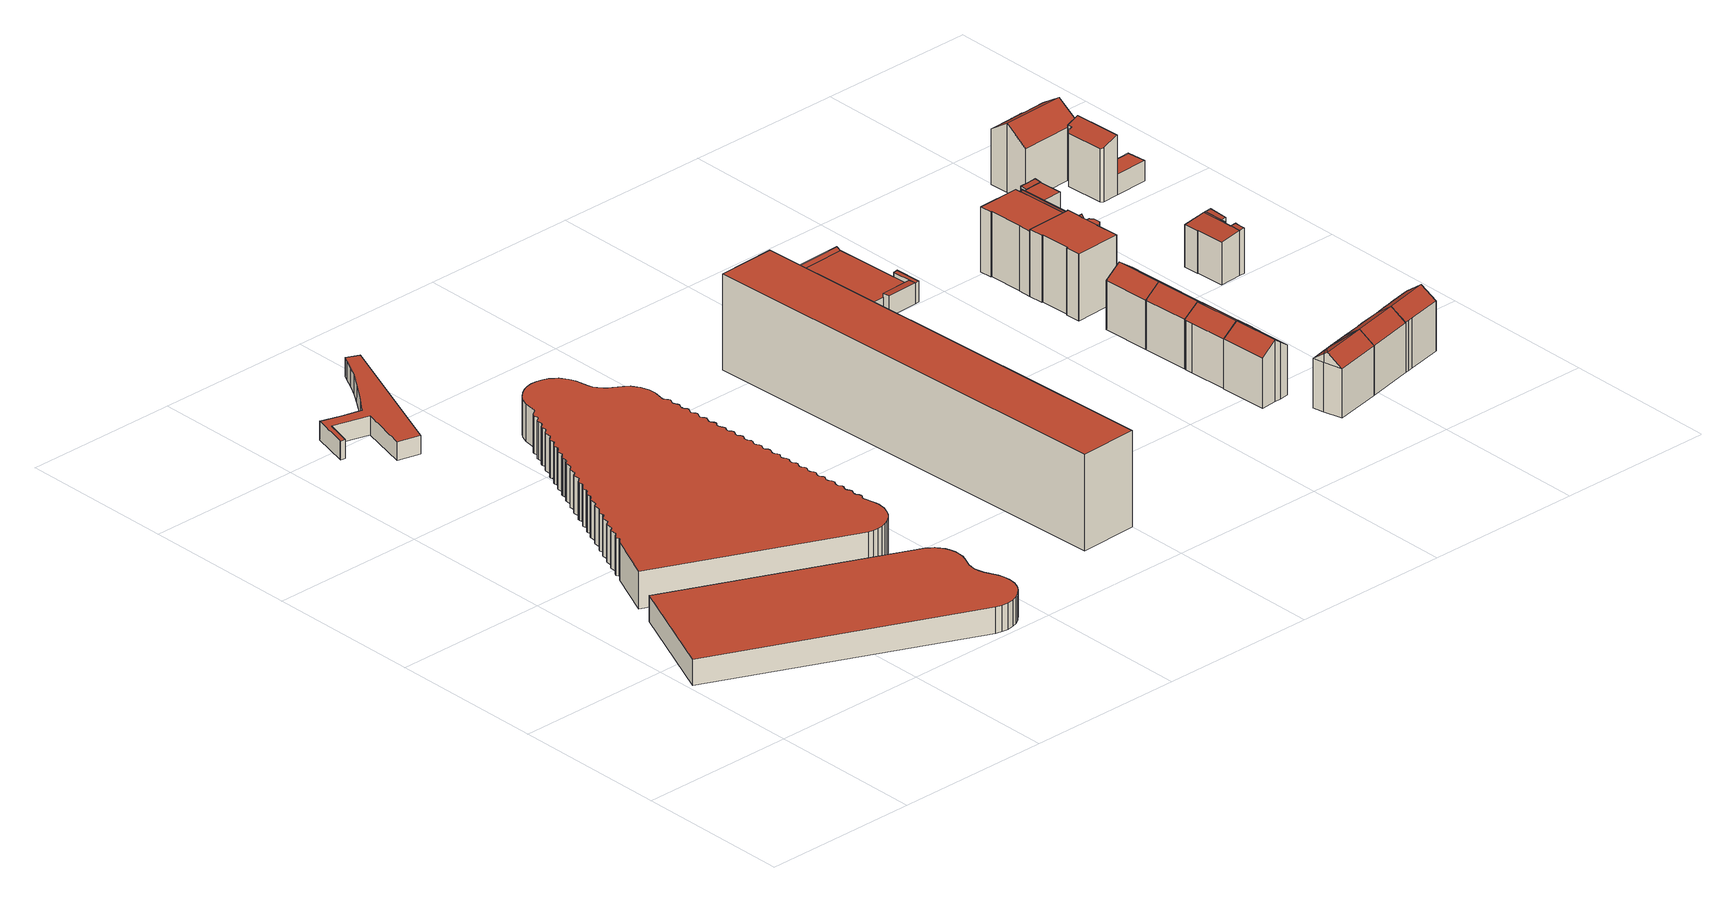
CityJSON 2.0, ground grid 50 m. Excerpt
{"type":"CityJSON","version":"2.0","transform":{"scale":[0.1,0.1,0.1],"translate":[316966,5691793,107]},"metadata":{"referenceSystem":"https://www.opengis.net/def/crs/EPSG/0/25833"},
"CityObjects":{
"building1":{"type":"Building","attributes":{"name":"Parkhaus am Zoo","Dachtyp_tdc":"tdcPolyFlatRoof","Gemeindeschluessel":14713000,"Dachneigung":0,"QualitaetDacherkennung":53,"Geometrietyp2DReferenz":"3000","function":"31001_2461","roofType":"1000","measuredHeight":8.36},"geometry":[{"type":"MultiSurface","lod":"2","boundaries":[[[0,1,2,3]],[[1,4,5,2]],[[4,6,7,5]],[[6,8,9,7]],[[8,10,11,9]],[[10,12,13,11]],[[12,14,15,13]],[[14,16,17,15]],[[16,18,19,17]],[[18,20,21,19]],[[20,22,23,21]],[[22,24,25,23]],[[24,26,27,25]],[[26,28,29,27]],[[28,30,31,29]],[[30,32,33,31]],[[32,34,35,33]],[[34,36,37,35]],[[36,38,39,37]],[[38,40,41,39]],[[40,42,43,41]],[[42,44,45,43]],[[44,46,47,45]],[[46,48,49,47]],[[46,44,42,40,38,36,34,32,30,28,26,24,22,20,18,16,14,12,10,8,6,4,1,0,50,51,52,48]],[[49,53,54,55,3,2,5,7,9,11,13,15,17,19,21,23,25,27,29,31,33,35,37,39,41,43,45,47]],[[48,52,53,49]],[[52,51,54,53]],[[51,50,55,54]],[[50,0,3,55]]],"semantics":{"surfaces":[{"type":"WallSurface"},{"type":"RoofSurface"},{"type":"GroundSurface"}],"values":[0,0,0,0,0,0,0,0,0,0,0,0,0,0,0,0,0,0,0,0,0,0,0,0,1,2,0,0,0,0]}}]},
"building2":{"type":"Building","attributes":{"name":"Parkhaus am Zoo","Dachtyp_tdc":"tdcPolyFlatRoof","Gemeindeschluessel":14713000,"Dachneigung":0,"QualitaetDacherkennung":92,"Geometrietyp2DReferenz":"3000","function":"31001_2461","roofType":"1000","measuredHeight":12},"geometry":[{"type":"MultiSurface","lod":"2","boundaries":[[[56,57,58,59]],[[57,60,61,58]],[[60,62,63,61]],[[62,64,65,63]],[[64,66,67,65]],[[66,68,69,67]],[[68,70,71,69]],[[70,72,73,71]],[[72,74,75,73]],[[74,76,77,75]],[[76,78,79,77]],[[78,80,81,79]],[[80,82,83,81]],[[82,84,85,83]],[[84,86,87,85]],[[86,88,89,87]],[[88,90,91,89]],[[90,92,93,91]],[[92,94,95,93]],[[94,96,97,95]],[[96,98,99,97]],[[98,100,101,99]],[[100,102,103,101]],[[102,104,105,103]],[[104,106,107,105]],[[106,108,109,107]],[[110,111,112,113]],[[111,114,115,112]],[[114,116,117,115]],[[118,119,120,121]],[[119,122,123,120]],[[122,124,125,123]],[[108,126,127,109]],[[126,128,129,127]],[[128,130,131,129]],[[130,132,133,131]],[[132,134,135,133]],[[134,136,137,135]],[[136,138,139,137]],[[138,140,141,139]],[[140,142,143,141]],[[142,144,145,143]],[[144,146,147,145]],[[146,148,149,147]],[[148,150,151,149]],[[150,152,153,151]],[[152,154,155,153]],[[154,156,157,155]],[[156,158,159,157]],[[158,160,161,159]],[[160,162,163,161]],[[162,164,165,163]],[[164,166,167,165]],[[166,168,169,167]],[[168,170,171,169]],[[170,172,173,171]],[[172,174,175,173]],[[174,176,177,175]],[[176,178,179,177]],[[124,180,181,125]],[[180,182,183,181]],[[182,184,185,183]],[[184,186,187,185]],[[186,188,189,187]],[[188,190,191,189]],[[190,192,193,191]],[[190,188,186,184,182,180,124,122,119,118,194,195,196,197,198,199,200,201,202,203,204,205,206,207,116,114,111,110,208,209,210,211,212,213,214,215,216,217,218,219,220,221,222,223,224,225,226,227,228,229,230,231,232,233,234,235,236,237,238,239,240,241,242,243,244,245,246,247,248,249,250,251,252,253,254,255,256,257,258,259,260,261,262,263,264,265,266,267,268,269,270,271,272,273,274,275,276,277,278,279,280,281,282,283,284,285,286,287,288,289,290,291,292,293,294,295,296,297,298,299,300,301,302,178,176,174,172,170,168,166,164,162,160,158,156,154,152,150,148,146,144,142,140,138,136,134,132,130,128,126,108,106,104,102,100,98,96,94,92,90,88,86,84,82,80,78,76,74,72,70,68,66,64,62,60,57,56,303,304,305,306,307,308,309,310,311,312,313,314,315,316,317,318,319,320,321,322,323,324,325,326,327,328,329,330,331,332,333,334,335,336,337,338,339,340,341,342,343,344,345,346,347,348,349,350,351,352,353,354,355,356,357,358,359,360,361,362,363,364,365,366,367,368,369,370,371,372,373,374,375,192]],[[193,376,377,378,379,380,381,382,383,384,385,386,387,388,389,390,391,392,393,394,395,396,397,398,399,400,401,402,403,404,405,406,407,408,409,410,411,412,413,414,415,416,417,418,419,420,421,422,423,424,425,426,427,428,429,430,431,432,433,434,435,436,437,438,439,440,441,442,443,444,445,446,447,448,59,58,61,63,65,67,69,71,73,75,77,79,81,83,85,87,89,91,93,95,97,99,101,103,105,107,109,127,129,131,133,135,137,139,141,143,145,147,149,151,153,155,157,159,161,163,165,167,169,171,173,175,177,179,449,450,451,452,453,454,455,456,457,458,459,460,461,462,463,464,465,466,467,468,469,470,471,472,473,474,475,476,477,478,479,480,481,482,483,484,485,486,487,488,489,490,491,492,493,494,495,496,497,498,499,500,501,502,503,504,505,506,507,508,509,510,511,512,513,514,515,516,517,518,519,520,521,522,523,524,525,526,527,528,529,530,531,532,533,534,535,536,537,538,539,540,541,542,543,113,112,115,117,544,545,546,547,548,549,550,551,552,553,554,555,556,557,121,120,123,125,181,183,185,187,189,191]],[[192,375,376,193]],[[375,374,377,376]],[[374,373,378,377]],[[373,372,379,378]],[[372,371,380,379]],[[371,370,381,380]],[[370,369,382,381]],[[369,368,383,382]],[[368,367,384,383]],[[367,366,385,384]],[[366,365,386,385]],[[365,364,387,386]],[[364,363,388,387]],[[363,362,389,388]],[[362,361,390,389]],[[361,360,391,390]],[[360,359,392,391]],[[359,358,393,392]],[[358,357,394,393]],[[357,356,395,394]],[[356,355,396,395]],[[355,354,397,396]],[[354,353,398,397]],[[353,352,399,398]],[[352,351,400,399]],[[351,350,401,400]],[[350,349,402,401]],[[349,348,403,402]],[[348,347,404,403]],[[347,346,405,404]],[[346,345,406,405]],[[345,344,407,406]],[[344,343,408,407]],[[343,342,409,408]],[[116,207,544,117]],[[207,206,545,544]],[[206,205,546,545]],[[205,204,547,546]],[[204,203,548,547]],[[203,202,549,548]],[[202,201,550,549]],[[201,200,551,550]],[[200,199,552,551]],[[199,198,553,552]],[[198,197,554,553]],[[197,196,555,554]],[[196,195,556,555]],[[195,194,557,556]],[[194,118,121,557]],[[342,341,410,409]],[[341,340,411,410]],[[340,339,412,411]],[[339,338,413,412]],[[338,337,414,413]],[[337,336,415,414]],[[336,335,416,415]],[[335,334,417,416]],[[334,333,418,417]],[[333,332,419,418]],[[332,331,420,419]],[[331,330,421,420]],[[330,329,422,421]],[[329,328,423,422]],[[178,302,449,179]],[[302,301,450,449]],[[301,300,451,450]],[[300,299,452,451]],[[299,298,453,452]],[[298,297,454,453]],[[297,296,455,454]],[[296,295,456,455]],[[295,294,457,456]],[[294,293,458,457]],[[293,292,459,458]],[[292,291,460,459]],[[291,290,461,460]],[[290,289,462,461]],[[289,288,463,462]],[[288,287,464,463]],[[287,286,465,464]],[[286,285,466,465]],[[285,284,467,466]],[[284,283,468,467]],[[283,282,469,468]],[[282,281,470,469]],[[281,280,471,470]],[[280,279,472,471]],[[279,278,473,472]],[[278,277,474,473]],[[277,276,475,474]],[[276,275,476,475]],[[275,274,477,476]],[[274,273,478,477]],[[273,272,479,478]],[[272,271,480,479]],[[271,270,481,480]],[[270,269,482,481]],[[269,268,483,482]],[[268,267,484,483]],[[267,266,485,484]],[[266,265,486,485]],[[265,264,487,486]],[[264,263,488,487]],[[263,262,489,488]],[[262,261,490,489]],[[261,260,491,490]],[[260,259,492,491]],[[259,258,493,492]],[[258,257,494,493]],[[257,256,495,494]],[[256,255,496,495]],[[255,254,497,496]],[[254,253,498,497]],[[253,252,499,498]],[[252,251,500,499]],[[251,250,501,500]],[[250,249,502,501]],[[249,248,503,502]],[[248,247,504,503]],[[247,246,505,504]],[[246,245,506,505]],[[245,244,507,506]],[[244,243,508,507]],[[243,242,509,508]],[[242,241,510,509]],[[241,240,511,510]],[[240,239,512,511]],[[239,238,513,512]],[[238,237,514,513]],[[237,236,515,514]],[[236,235,516,515]],[[235,234,517,516]],[[234,233,518,517]],[[233,232,519,518]],[[232,231,520,519]],[[328,327,424,423]],[[231,230,521,520]],[[230,229,522,521]],[[229,228,523,522]],[[228,227,524,523]],[[227,226,525,524]],[[226,225,526,525]],[[225,224,527,526]],[[327,326,425,424]],[[326,325,426,425]],[[325,324,427,426]],[[324,323,428,427]],[[323,322,429,428]],[[322,321,430,429]],[[321,320,431,430]],[[320,319,432,431]],[[319,318,433,432]],[[318,317,434,433]],[[317,316,435,434]],[[316,315,436,435]],[[315,314,437,436]],[[314,313,438,437]],[[313,312,439,438]],[[312,311,440,439]],[[311,310,441,440]],[[224,223,528,527]],[[223,222,529,528]],[[222,221,530,529]],[[221,220,531,530]],[[220,219,532,531]],[[219,218,533,532]],[[218,217,534,533]],[[217,216,535,534]],[[216,215,536,535]],[[215,214,537,536]],[[214,213,538,537]],[[213,212,539,538]],[[212,211,540,539]],[[211,210,541,540]],[[210,209,542,541]],[[209,208,543,542]],[[208,110,113,543]],[[310,309,442,441]],[[309,308,443,442]],[[308,307,444,443]],[[307,306,445,444]],[[306,305,446,445]],[[305,304,447,446]],[[304,303,448,447]],[[303,56,59,448]]],"semantics":{"surfaces":[{"type":"WallSurface"},{"type":"RoofSurface"},{"type":"GroundSurface"}],"values":[0,0,0,0,0,0,0,0,0,0,0,0,0,0,0,0,0,0,0,0,0,0,0,0,0,0,0,0,0,0,0,0,0,0,0,0,0,0,0,0,0,0,0,0,0,0,0,0,0,0,0,0,0,0,0,0,0,0,0,0,0,0,0,0,0,0,1,2,0,0,0,0,0,0,0,0,0,0,0,0,0,0,0,0,0,0,0,0,0,0,0,0,0,0,0,0,0,0,0,0,0,0,0,0,0,0,0,0,0,0,0,0,0,0,0,0,0,0,0,0,0,0,0,0,0,0,0,0,0,0,0,0,0,0,0,0,0,0,0,0,0,0,0,0,0,0,0,0,0,0,0,0,0,0,0,0,0,0,0,0,0,0,0,0,0,0,0,0,0,0,0,0,0,0,0,0,0,0,0,0,0,0,0,0,0,0,0,0,0,0,0,0,0,0,0,0,0,0,0,0,0,0,0,0,0,0,0,0,0,0,0,0,0,0,0,0,0,0,0,0,0,0,0,0,0,0,0,0,0,0,0,0,0,0,0,0,0,0,0,0,0,0,0,0,0,0,0,0,0,0,0,0,0]}}]},
"building3":{"type":"Building","attributes":{"name":"Zoo Leipzig","Dachtyp_tdc":"tdcPolyFlatRoof","Gemeindeschluessel":14713000,"Dachneigung":0,"QualitaetDacherkennung":69,"Geometrietyp2DReferenz":"3000","function":"31001_9998","roofType":"1000","measuredHeight":6.07},"geometry":[{"type":"MultiSurface","lod":"2","boundaries":[[[558,559,560,561]],[[559,562,563,560]],[[562,564,565,563]],[[564,566,567,565]],[[566,568,569,567]],[[568,570,571,569]],[[570,572,573,571]],[[572,574,575,573]],[[574,576,577,575]],[[576,578,579,577]],[[578,580,581,579]],[[580,582,583,581]],[[582,584,585,583]],[[584,586,587,585]],[[586,588,589,587]],[[588,590,591,589]],[[590,592,593,591]],[[592,558,561,593]],[[592,590,588,586,584,582,580,578,576,574,572,570,568,566,564,562,559,558]],[[561,560,563,565,567,569,571,573,575,577,579,581,583,585,587,589,591,593]]],"semantics":{"surfaces":[{"type":"WallSurface"},{"type":"RoofSurface"},{"type":"GroundSurface"}],"values":[0,0,0,0,0,0,0,0,0,0,0,0,0,0,0,0,0,0,1,2]}}]},
"building4":{"type":"Building","attributes":{"Dachtyp_tdc":"tdcPolyFlatRoof","Gemeindeschluessel":14713000,"Dachneigung":0,"QualitaetDacherkennung":50,"Geometrietyp2DReferenz":"3000","function":"31001_9998","roofType":"1000","measuredHeight":30.74},"geometry":[{"type":"MultiSurface","lod":"2","boundaries":[[[594,595,596,597]],[[595,598,599,596]],[[598,600,601,599]],[[600,602,603,601]],[[602,594,597,603]],[[602,600,598,595,594]],[[597,596,599,601,603]]],"semantics":{"surfaces":[{"type":"WallSurface"},{"type":"RoofSurface"},{"type":"GroundSurface"}],"values":[0,0,0,0,0,1,2]}}]},
"building5":{"type":"Building","attributes":{"Gemeindeschluessel":14713000,"Geometrietyp2DReferenz":"3000","function":"31001_2000","roofType":"9999"},"children":["building5-1","building5-2","building5-3","building5-4","building5-5"]},
"building5-1":{"type":"BuildingPart","attributes":{"Dachtyp_tdc":"tdcPolyFlatRoof","Dachneigung":0,"QualitaetDacherkennung":74,"Geometrietyp2DReferenz":"3000","roofType":"1000","measuredHeight":5.19},"parents":["building5"],"geometry":[{"type":"MultiSurface","lod":"2","boundaries":[[[604,605,606,607]],[[608,609,610,611,612]],[[613,614,615,616,617]],[[618,604,607,619]],[[618,620,614,613,609,608,605,604]],[[607,606,612,611,616,615,621,619]],[[612,606,605,608]],[[617,610,609,613]],[[617,616,611,610]],[[621,615,614,620]],[[619,621,620,618]]],"semantics":{"surfaces":[{"type":"WallSurface"},{"type":"RoofSurface"},{"type":"GroundSurface"},{"type":"ClosureSurface"}],"values":[0,0,0,0,1,2,3,0,3,3,3]}}]},
"building5-2":{"type":"BuildingPart","attributes":{"Dachtyp_tdc":"tdcPolyFlatRoof","Dachneigung":2.87,"QualitaetDacherkennung":81,"Geometrietyp2DReferenz":"3000","roofType":"2100","measuredHeight":6.62},"parents":["building5"],"geometry":[{"type":"MultiSurface","lod":"2","boundaries":[[[622,623,618,619,624]],[[625,622,624,626,627]],[[625,628,629,623,622]],[[624,619,621,626]],[[629,620,618,623]],[[620,621,619,618]],[[627,628,625]],[[626,621,620,629,628,627]]],"semantics":{"surfaces":[{"type":"WallSurface"},{"type":"RoofSurface"},{"type":"GroundSurface"},{"type":"ClosureSurface"}],"values":[0,0,1,2,0,3,0,3]}}]},
"building5-3":{"type":"BuildingPart","attributes":{"Dachtyp_tdc":"tdcPolyFlatRoof","Dachneigung":0,"QualitaetDacherkennung":60,"Geometrietyp2DReferenz":"3000","roofType":"1000","measuredHeight":5.84},"parents":["building5"],"geometry":[{"type":"MultiSurface","lod":"2","boundaries":[[[630,631,632,606,605]],[[631,633,634,632]],[[633,635,608,612,634]],[[635,633,631,630]],[[606,632,634,612]],[[605,608,635,630]],[[605,606,612,608]]],"semantics":{"surfaces":[{"type":"WallSurface"},{"type":"RoofSurface"},{"type":"GroundSurface"},{"type":"ClosureSurface"}],"values":[0,0,0,1,2,0,3]}}]},
"building5-4":{"type":"BuildingPart","attributes":{"Dachtyp_tdc":"tdcPolyFlatRoof","Dachneigung":2.84,"QualitaetDacherkennung":91,"Geometrietyp2DReferenz":"3000","roofType":"2100","measuredHeight":6.61},"parents":["building5"],"geometry":[{"type":"MultiSurface","lod":"2","boundaries":[[[636,627,626,637]],[[638,639,640,615,614]],[[639,636,637,640]],[[639,638,628,627,636]],[[637,626,621,615,640]],[[638,614,620,629,628]],[[614,615,621,620]],[[629,620,621,626,627,628]]],"semantics":{"surfaces":[{"type":"WallSurface"},{"type":"RoofSurface"},{"type":"GroundSurface"},{"type":"ClosureSurface"}],"values":[0,0,0,1,2,0,3,3]}}]},
"building5-5":{"type":"BuildingPart","attributes":{"Dachtyp_tdc":"tdcPolyFlatRoof","Dachneigung":26.01,"QualitaetDacherkennung":45,"Geometrietyp2DReferenz":"3000","roofType":"2100","measuredHeight":5.81},"parents":["building5"],"geometry":[{"type":"MultiSurface","lod":"2","boundaries":[[[610,641,642,611]],[[641,643,644,642]],[[643,617,616,644]],[[617,643,641,610]],[[611,642,644,616]],[[611,616,617,610]]],"semantics":{"surfaces":[{"type":"WallSurface"},{"type":"RoofSurface"},{"type":"GroundSurface"},{"type":"ClosureSurface"}],"values":[0,0,0,1,2,3]}}]},
"building6":{"type":"Building","attributes":{"Dachtyp_tdc":"tdcGableRoof","Gemeindeschluessel":14713000,"Dachneigung":36.25,"QualitaetDacherkennung":90,"Geometrietyp2DReferenz":"3000","function":"31001_9998","roofType":"3100","measuredHeight":19.6},"geometry":[{"type":"MultiSurface","lod":"2","boundaries":[[[645,646,647,648]],[[646,649,650,647]],[[649,651,652,650]],[[651,653,654,652]],[[653,655,656,654]],[[655,657,658,656]],[[657,659,660,658]],[[659,661,662,660]],[[661,663,664,662]],[[663,645,648,664]],[[659,657,655,653,651,649,646,645]],[[645,663,661,659]],[[648,647,650,652,654,656,658,660,662,664]]],"semantics":{"surfaces":[{"type":"WallSurface"},{"type":"RoofSurface"},{"type":"GroundSurface"}],"values":[0,0,0,0,0,0,0,0,0,0,1,1,2]}}]},
"building7":{"type":"Building","attributes":{"Dachtyp_tdc":"tdcFreeFormRoof","Gemeindeschluessel":14713000,"Dachneigung":36.42,"QualitaetDacherkennung":95,"Geometrietyp2DReferenz":"3000","function":"31001_9998","roofType":"5000","measuredHeight":19.55},"geometry":[{"type":"MultiSurface","lod":"2","boundaries":[[[646,663,665,666]],[[667,646,668,669,670,671]],[[663,667,671,672,673,674]],[[670,672,671]],[[663,646,667]],[[665,675,676,677,678,679,680,666]],[[663,674,675,665]],[[674,673,676,675]],[[673,672,677,676]],[[672,670,678,677]],[[670,669,679,678]],[[669,668,680,679]],[[668,646,666,680]]],"semantics":{"surfaces":[{"type":"WallSurface"},{"type":"RoofSurface"},{"type":"GroundSurface"}],"values":[0,1,1,0,0,2,0,0,0,0,0,0,0]}}]},
"building8":{"type":"Building","attributes":{"Dachtyp_tdc":"tdcFreeFormRoof","Gemeindeschluessel":14713000,"Dachneigung":36.64,"QualitaetDacherkennung":95,"Geometrietyp2DReferenz":"3000","function":"31001_9998","roofType":"5000","measuredHeight":19.53},"geometry":[{"type":"MultiSurface","lod":"2","boundaries":[[[681,682,683,684]],[[682,685,686,683]],[[685,670,678,686]],[[670,672,677,678]],[[672,681,684,677]],[[672,687,688,681]],[[670,685,682,688,687]],[[682,681,688]],[[672,670,687]],[[684,683,686,678,677]]],"semantics":{"surfaces":[{"type":"WallSurface"},{"type":"RoofSurface"},{"type":"GroundSurface"}],"values":[0,0,0,0,0,1,1,0,0,2]}}]},
"building9":{"type":"Building","attributes":{"Dachtyp_tdc":"tdcFreeFormRoof","Gemeindeschluessel":14713000,"Dachneigung":36.74,"QualitaetDacherkennung":54,"Geometrietyp2DReferenz":"3000","function":"31001_9998","roofType":"5000","measuredHeight":19.45},"geometry":[{"type":"MultiSurface","lod":"2","boundaries":[[[689,690,691,692]],[[690,693,694,691]],[[693,695,696,694]],[[695,697,698,696]],[[697,699,700,698]],[[699,701,702,700]],[[701,703,704,702]],[[705,693,690]],[[705,690,689]],[[705,689,706]],[[689,707,706]],[[707,689,703,701]],[[695,705,706,697]],[[699,707,701]],[[697,706,707,699]],[[693,705,695]],[[704,692,691,694,696,698,700,702]],[[703,689,692,704]]],"semantics":{"surfaces":[{"type":"WallSurface"},{"type":"RoofSurface"},{"type":"GroundSurface"}],"values":[0,0,0,0,0,0,0,1,1,1,1,1,1,0,0,0,2,0]}}]},
"building10":{"type":"Building","attributes":{"Dachtyp_tdc":"tdcFreeFormRoof","Gemeindeschluessel":14713000,"Dachneigung":37.17,"QualitaetDacherkennung":92,"Geometrietyp2DReferenz":"3000","function":"31001_9998","roofType":"5000","measuredHeight":19.55},"geometry":[{"type":"MultiSurface","lod":"2","boundaries":[[[708,709,710,711]],[[709,712,713,710]],[[712,714,715,713]],[[714,716,717,715]],[[716,682,718,717]],[[682,681,719,718]],[[681,708,711,719]],[[682,716,714,712,709,720,688]],[[681,688,720,708]],[[709,708,720]],[[681,682,688]],[[711,710,713,715,717,718,719]]],"semantics":{"surfaces":[{"type":"WallSurface"},{"type":"RoofSurface"},{"type":"GroundSurface"}],"values":[0,0,0,0,0,0,0,1,1,0,0,2]}}]},
"building11":{"type":"Building","attributes":{"Gemeindeschluessel":14713000,"Geometrietyp2DReferenz":"3000","function":"31001_9998","roofType":"9999"},"children":["building11-1","building11-2","building11-3"]},
"building11-1":{"type":"BuildingPart","attributes":{"Dachtyp_tdc":"tdcPolyFlatRoof","Dachneigung":2.57,"QualitaetDacherkennung":71,"Geometrietyp2DReferenz":"3000","roofType":"2100","measuredHeight":21.26},"parents":["building11"],"geometry":[{"type":"MultiSurface","lod":"2","boundaries":[[[721,722,723,724]],[[722,725,726,723]],[[725,727,728,726]],[[727,729,730,728]],[[729,731,732,730]],[[731,733,734,732]],[[731,729,727,725,722,721,733]],[[734,724,723,726,728,730,732]],[[724,734,733,721]]],"semantics":{"surfaces":[{"type":"WallSurface"},{"type":"RoofSurface"},{"type":"GroundSurface"},{"type":"ClosureSurface"}],"values":[0,0,0,0,0,0,1,2,3]}}]},
"building11-2":{"type":"BuildingPart","attributes":{"Dachtyp_tdc":"tdcGableRoof","Dachneigung":51.16,"QualitaetDacherkennung":18,"Geometrietyp2DReferenz":"3000","roofType":"3100","measuredHeight":20.09},"parents":["building11"],"geometry":[{"type":"MultiSurface","lod":"2","boundaries":[[[735,736,737,738]],[[739,740,741,742]],[[740,735,738,741]],[[740,739,743,744]],[[745,746,744,743]],[[735,746,745,736]],[[740,744,746,735]],[[738,737,742,741]],[[742,737,736,739]],[[736,745,743,739]]],"semantics":{"surfaces":[{"type":"WallSurface"},{"type":"RoofSurface"},{"type":"GroundSurface"},{"type":"ClosureSurface"}],"values":[0,0,0,1,1,0,0,2,3,3]}}]},
"building11-3":{"type":"BuildingPart","attributes":{"Dachtyp_tdc":"tdcPolyFlatRoof","Dachneigung":0,"QualitaetDacherkennung":63,"Geometrietyp2DReferenz":"3000","roofType":"1000","measuredHeight":21.49},"parents":["building11"],"geometry":[{"type":"MultiSurface","lod":"2","boundaries":[[[747,748,749,734,733]],[[748,750,751,749]],[[750,752,753,751]],[[752,754,755,753]],[[754,756,757,755]],[[756,758,759,757]],[[758,760,761,759]],[[760,762,763,761]],[[762,764,765,763]],[[764,766,767,765]],[[766,768,769,767]],[[768,770,739,742,769]],[[771,772,724,737,736,745]],[[772,721,724]],[[771,770,768,766,764,762,760,758,756,754,752,750,748,747,772]],[[734,749,751,753,755,757,759,761,763,765,767,769,742,737,724]],[[733,721,772,747]],[[733,734,724,721]],[[745,743,739,770,771]],[[736,737,742,739]],[[736,739,743,745]]],"semantics":{"surfaces":[{"type":"WallSurface"},{"type":"RoofSurface"},{"type":"GroundSurface"},{"type":"ClosureSurface"}],"values":[0,0,0,0,0,0,0,0,0,0,0,0,0,0,1,2,0,3,0,3,3]}}]},
"building12":{"type":"Building","attributes":{"Dachtyp_tdc":"tdcGableRoof","Gemeindeschluessel":14713000,"Dachneigung":36.39,"QualitaetDacherkennung":65,"Geometrietyp2DReferenz":"3000","function":"31001_9998","roofType":"3100","measuredHeight":19.52},"geometry":[{"type":"MultiSurface","lod":"2","boundaries":[[[773,693,774,775]],[[693,776,777,774]],[[776,778,779,777]],[[778,780,781,779]],[[780,782,783,781]],[[782,784,785,783]],[[784,786,787,785]],[[786,695,788,787]],[[695,773,775,788]],[[784,782,780,778,776,693,773]],[[773,695,786,784]],[[775,774,777,779,781,783,785,787,788]]],"semantics":{"surfaces":[{"type":"WallSurface"},{"type":"RoofSurface"},{"type":"GroundSurface"}],"values":[0,0,0,0,0,0,0,0,0,1,1,2]}}]},
"building13":{"type":"Building","attributes":{"Gemeindeschluessel":14713000,"Geometrietyp2DReferenz":"3000","function":"31001_9998","roofType":"9999"},"children":["building13-1","building13-2","building13-3","building13-4"]},
"building13-1":{"type":"BuildingPart","attributes":{"Dachtyp_tdc":"tdcPolyFlatRoof","Dachneigung":0,"QualitaetDacherkennung":72,"Geometrietyp2DReferenz":"3000","roofType":"1000","measuredHeight":20.61},"parents":["building13"],"geometry":[{"type":"MultiSurface","lod":"2","boundaries":[[[789,790,791,792]],[[790,793,794,791]],[[793,795,796,797,794]],[[798,799,800,801,802]],[[798,795,793,790,789,799]],[[800,792,791,794,797,801]],[[792,800,799,789]],[[802,796,795,798]],[[802,801,797,796]]],"semantics":{"surfaces":[{"type":"WallSurface"},{"type":"RoofSurface"},{"type":"GroundSurface"},{"type":"ClosureSurface"}],"values":[0,0,0,0,1,2,3,0,3]}}]},
"building13-2":{"type":"BuildingPart","attributes":{"Dachtyp_tdc":"tdcPolyFlatRoof","Dachneigung":5.62,"QualitaetDacherkennung":51,"Geometrietyp2DReferenz":"3000","roofType":"2100","measuredHeight":20.93},"parents":["building13"],"geometry":[{"type":"MultiSurface","lod":"2","boundaries":[[[803,804,805,800,799]],[[804,806,807,805]],[[806,808,809,807]],[[808,810,789,792,809]],[[810,808,806,804,803]],[[800,805,807,809,792]],[[799,789,810,803]],[[799,800,792,789]]],"semantics":{"surfaces":[{"type":"WallSurface"},{"type":"RoofSurface"},{"type":"GroundSurface"},{"type":"ClosureSurface"}],"values":[0,0,0,0,1,2,0,3]}}]},
"building13-3":{"type":"BuildingPart","attributes":{"Dachtyp_tdc":"tdcPolyFlatRoof","Dachneigung":0,"QualitaetDacherkennung":67,"Geometrietyp2DReferenz":"3000","roofType":"1000","measuredHeight":20.73},"parents":["building13"],"geometry":[{"type":"MultiSurface","lod":"2","boundaries":[[[811,812,813,765]],[[812,814,815,813]],[[814,816,817,815]],[[816,818,819,817]],[[818,820,821,819]],[[820,822,823,821]],[[822,824,825,823]],[[824,826,827,825]],[[826,828,829,830,827]],[[826,824,822,820,818,816,814,812,811,831,832,828]],[[830,833,767,765,813,815,817,819,821,823,825,827]],[[832,831,767,833,834]],[[831,811,765,767]],[[834,829,828,832]],[[834,833,830,829]]],"semantics":{"surfaces":[{"type":"WallSurface"},{"type":"RoofSurface"},{"type":"GroundSurface"},{"type":"ClosureSurface"}],"values":[0,0,0,0,0,0,0,0,0,1,2,0,0,0,3]}}]},
"building13-4":{"type":"BuildingPart","attributes":{"Dachtyp_tdc":"tdcFreeFormRoof","Dachneigung":82.92,"QualitaetDacherkennung":78,"Geometrietyp2DReferenz":"3000","roofType":"5000","measuredHeight":21.76},"parents":["building13"],"geometry":[{"type":"MultiSurface","lod":"2","boundaries":[[[796,835,769,797]],[[835,834,833,769]],[[829,802,801,830]],[[836,834,835]],[[837,836,835,796,802]],[[837,802,829]],[[836,837,829,834]],[[801,797,769,833,830]],[[797,801,802,796]],[[830,833,834,829]]],"semantics":{"surfaces":[{"type":"WallSurface"},{"type":"RoofSurface"},{"type":"GroundSurface"},{"type":"ClosureSurface"}],"values":[0,0,0,1,1,1,1,2,3,3]}}]},
"building14":{"type":"Building","attributes":{"Dachtyp_tdc":"tdcPolyFlatRoof","Gemeindeschluessel":14713000,"Dachneigung":0,"QualitaetDacherkennung":3,"Geometrietyp2DReferenz":"3000","function":"31001_9998","roofType":"1000","measuredHeight":10.9},"geometry":[{"type":"MultiSurface","lod":"2","boundaries":[[[838,839,840,841]],[[838,842,843,844,845,846,839]],[[840,847,848,849,850,851,841]],[[839,846,847,840]],[[846,845,848,847]],[[845,844,849,848]],[[844,843,850,849]],[[843,842,851,850]],[[842,838,841,851]]],"semantics":{"surfaces":[{"type":"WallSurface"},{"type":"RoofSurface"},{"type":"GroundSurface"}],"values":[0,1,2,0,0,0,0,0,0]}}]},
"building15":{"type":"Building","attributes":{"Dachtyp_tdc":"tdcGableRoof","Gemeindeschluessel":14713000,"Dachneigung":36.51,"QualitaetDacherkennung":74,"Geometrietyp2DReferenz":"3000","function":"31001_9998","roofType":"3100","measuredHeight":19.55},"geometry":[{"type":"MultiSurface","lod":"2","boundaries":[[[852,853,787,854]],[[853,784,785,787]],[[784,782,783,785]],[[782,855,856,783]],[[855,857,858,856]],[[857,859,860,858]],[[859,861,862,860]],[[861,863,864,862]],[[863,865,866,864]],[[865,867,868,866]],[[867,852,854,868]],[[863,861,859,857,855,782,784]],[[784,853,852,867,865,863]],[[854,787,785,783,856,858,860,862,864,866,868]]],"semantics":{"surfaces":[{"type":"WallSurface"},{"type":"RoofSurface"},{"type":"GroundSurface"}],"values":[0,0,0,0,0,0,0,0,0,0,0,1,1,2]}}]},
"building16":{"type":"Building","attributes":{"Gemeindeschluessel":14713000,"Geometrietyp2DReferenz":"3000","function":"31001_9998","roofType":"9999"},"children":["building16-1","building16-2","building16-3","building16-4"]},
"building16-1":{"type":"BuildingPart","attributes":{"Dachtyp_tdc":"tdcPolyFlatRoof","Dachneigung":3.1,"QualitaetDacherkennung":55,"Geometrietyp2DReferenz":"3000","roofType":"2100","measuredHeight":14.44},"parents":["building16"],"geometry":[{"type":"MultiSurface","lod":"2","boundaries":[[[869,870,871,872]],[[870,873,874,871]],[[873,875,876,874]],[[877,869,872,878]],[[877,875,873,870,869]],[[872,871,874,876,878]],[[878,876,875,877]]],"semantics":{"surfaces":[{"type":"WallSurface"},{"type":"RoofSurface"},{"type":"GroundSurface"},{"type":"ClosureSurface"}],"values":[0,0,0,0,1,2,3]}}]},
"building16-2":{"type":"BuildingPart","attributes":{"Dachtyp_tdc":"tdcPolyFlatRoof","Dachneigung":6.8,"QualitaetDacherkennung":54,"Geometrietyp2DReferenz":"3000","roofType":"2100","measuredHeight":14.46},"parents":["building16"],"geometry":[{"type":"MultiSurface","lod":"2","boundaries":[[[879,880,881,882]],[[880,883,884,881]],[[883,885,886,884]],[[885,887,888,889,886]],[[890,891,877,878,892,893]],[[894,879,882,876,875]],[[894,891,890,887,885,883,880,879]],[[882,881,884,886,889,892,878,876]],[[893,888,887,890]],[[893,892,889,888]],[[875,877,891,894]],[[875,876,878,877]]],"semantics":{"surfaces":[{"type":"WallSurface"},{"type":"RoofSurface"},{"type":"GroundSurface"},{"type":"ClosureSurface"}],"values":[0,0,0,0,0,0,1,2,0,3,0,3]}}]},
"building16-3":{"type":"BuildingPart","attributes":{"Dachtyp_tdc":"tdcPolyFlatRoof","Dachneigung":0,"QualitaetDacherkennung":91,"Geometrietyp2DReferenz":"3000","roofType":"1000","measuredHeight":14.37},"parents":["building16"],"geometry":[{"type":"MultiSurface","lod":"2","boundaries":[[[895,893,892,896]],[[888,897,898,889]],[[899,895,896,900]],[[899,897,888,893,895]],[[896,892,889,898,900]],[[889,892,893,888]],[[900,898,897,899]]],"semantics":{"surfaces":[{"type":"WallSurface"},{"type":"RoofSurface"},{"type":"GroundSurface"},{"type":"ClosureSurface"}],"values":[0,0,0,1,2,3,3]}}]},
"building16-4":{"type":"BuildingPart","attributes":{"Dachtyp_tdc":"tdcPolyFlatRoof","Dachneigung":3.53,"QualitaetDacherkennung":90,"Geometrietyp2DReferenz":"3000","roofType":"2100","measuredHeight":14.51},"parents":["building16"],"geometry":[{"type":"MultiSurface","lod":"2","boundaries":[[[898,901,902,900]],[[903,901,898,897]],[[903,904,902,901]],[[904,899,900,902]],[[899,904,903,897]],[[897,898,900,899]]],"semantics":{"surfaces":[{"type":"GroundSurface"},{"type":"WallSurface"},{"type":"RoofSurface"},{"type":"ClosureSurface"}],"values":[0,1,1,1,2,3]}}]},
"building17":{"type":"Building","attributes":{"Gemeindeschluessel":14713000,"Geometrietyp2DReferenz":"3000","function":"31001_9998","roofType":"9999"},"children":["building17-1","building17-2"]},
"building17-1":{"type":"BuildingPart","attributes":{"Dachtyp_tdc":"tdcPolyFlatRoof","Dachneigung":21.11,"QualitaetDacherkennung":70,"Geometrietyp2DReferenz":"3000","roofType":"2100","measuredHeight":19.18},"parents":["building17"],"geometry":[{"type":"MultiSurface","lod":"2","boundaries":[[[905,906,907,908]],[[906,909,910,907]],[[909,911,912,910]],[[911,913,914,912]],[[913,915,916,917,914]],[[918,919,920,921,922]],[[919,923,924,920]],[[923,905,908,924]],[[923,919,918,915,913,911,909,906,905]],[[908,907,910,912,914,917,921,920,924]],[[922,916,915,918]],[[922,921,917,916]]],"semantics":{"surfaces":[{"type":"WallSurface"},{"type":"RoofSurface"},{"type":"GroundSurface"},{"type":"ClosureSurface"}],"values":[0,0,0,0,0,0,0,0,1,2,0,3]}}]},
"building17-2":{"type":"BuildingPart","attributes":{"Dachtyp_tdc":"tdcGableRoof","Dachneigung":35.03,"QualitaetDacherkennung":73,"Geometrietyp2DReferenz":"3000","roofType":"3100","measuredHeight":21.99},"parents":["building17"],"geometry":[{"type":"MultiSurface","lod":"2","boundaries":[[[925,926,927,928]],[[926,929,930,927]],[[929,931,932,930]],[[931,933,934,932]],[[933,935,936,934]],[[935,937,938,936]],[[937,939,940,938]],[[939,941,942,940]],[[941,943,944,942]],[[943,922,921,944]],[[916,945,946,917]],[[945,947,948,946]],[[947,949,950,948]],[[949,951,952,950]],[[951,925,928,952]],[[947,945,916,922,943,941]],[[941,939,937,935,933,931,929,926,925,951,949,947]],[[928,927,930,932,934,936,938,940,942,944,921,917,946,948,950,952]],[[917,921,922,916]]],"semantics":{"surfaces":[{"type":"WallSurface"},{"type":"RoofSurface"},{"type":"GroundSurface"},{"type":"ClosureSurface"}],"values":[0,0,0,0,0,0,0,0,0,0,0,0,0,0,0,1,1,2,3]}}]},
"building18":{"type":"Building","attributes":{"Dachtyp_tdc":"tdcPolyFlatRoof","Gemeindeschluessel":14713000,"Dachneigung":0,"QualitaetDacherkennung":74,"Geometrietyp2DReferenz":"3000","function":"31001_9998","roofType":"1000","measuredHeight":6.55},"geometry":[{"type":"MultiSurface","lod":"2","boundaries":[[[953,954,924,955]],[[954,956,920,924]],[[956,957,958,920]],[[957,953,955,958]],[[957,956,954,953]],[[955,924,920,958]]],"semantics":{"surfaces":[{"type":"WallSurface"},{"type":"RoofSurface"},{"type":"GroundSurface"}],"values":[0,0,0,0,1,2]}}]}
},
"vertices":[
[877,11,101],[857,8,101],[857,8,17],[877,11,17],[837,10,101],[837,10,17],[818,16,101],[818,16,17],[8,375,101],[8,375,17],[160,715,101],[160,715,17],[897,387,101],[897,387,17],[917,371,101],[917,371,17],[927,359,101],[927,359,17],[935,345,101],[935,345,17],[940,330,101],[940,330,17],[943,315,101],[943,315,17],[943,299,101],[943,299,17],[941,284,101],[941,284,17],[936,270,101],[936,270,17],[922,238,101],[922,238,17],[919,223,101],[919,223,17],[918,209,101],[918,209,17],[920,194,101],[920,194,17],[924,179,101],[924,179,17],[942,141,101],[942,141,17],[947,123,101],[947,123,17],[949,100,101],[949,100,17],[946,78,101],[946,78,17],[938,59,101],[938,59,17],[896,18,101],[913,29,101],[927,43,101],[927,43,17],[913,29,17],[896,18,17],
[928,758,129],[927,752,129],[927,752,9],[928,758,9],[923,745,129],[923,745,9],[921,739,129],[921,739,9],[923,733,129],[923,733,9],[928,727,129],[928,727,9],[929,721,129],[929,721,9],[928,716,129],[928,716,9],[924,709,129],[924,709,9],[923,703,129],[923,703,9],[924,698,129],[924,698,9],[929,691,129],[929,691,9],[931,686,129],[931,686,9],[930,680,129],[930,680,9],[925,673,129],[925,673,9],[924,668,129],[924,668,9],[932,630,129],[932,630,9],[933,616,129],[933,616,9],[930,590,129],[930,590,9],[920,566,129],[920,566,9],[911,553,129],[911,553,9],[900,541,129],[900,541,9],[887,532,129],[887,532,9],[873,525,129],[873,525,9],[857,520,129],[857,520,9],[841,518,129],[841,518,9],[825,519,129],[825,519,9],[901,1396,129],[902,1391,129],[902,1391,9],[901,1396,9],[897,1380,129],[897,1380,9],[896,1374,129],[896,1374,9],[907,1286,129],[905,1281,129],[905,1281,9],[907,1286,9],[901,1274,129],[901,1274,9],[900,1268,129],[900,1268,9],[809,523,129],[809,523,9],[195,795,129],[195,795,9],[264,948,129],[264,948,9],[277,960,129],[277,960,9],[278,965,129],[278,965,9],[276,974,129],[276,974,9],[278,980,129],[278,980,9],[291,992,129],[291,992,9],[292,1011,129],[292,1011,9],[295,1016,129],[295,1016,9],[302,1020,129],[302,1020,9],[305,1025,129],[305,1025,9],[306,1043,129],[306,1043,9],[309,1048,129],[309,1048,9],[317,1053,129],[317,1053,9],[320,1057,129],[320,1057,9],[320,1074,129],[320,1074,9],[324,1080,129],[324,1080,9],[331,1085,129],[331,1085,9],[335,1089,129],[335,1089,9],[336,1094,129],[336,1094,9],[334,1103,129],[334,1103,9],[336,1108,129],[336,1108,9],[349,1121,129],[349,1121,9],[350,1140,129],[350,1140,9],[353,1145,129],[353,1145,9],[361,1149,129],[361,1149,9],[902,1262,129],[902,1262,9],[907,1255,129],[907,1255,9],[908,1251,129],[908,1251,9],[907,1245,129],[907,1245,9],[902,1239,129],[902,1239,9],[901,1233,129],[901,1233,9],[909,1215,129],[909,1215,9],[905,1291,129],[900,1298,129],[898,1304,129],[899,1309,129],[904,1316,129],[905,1321,129],[904,1326,129],[899,1333,129],[897,1339,129],[898,1345,129],[902,1351,129],[904,1356,129],[903,1361,129],[897,1368,129],[896,1404,129],[894,1410,129],[895,1415,129],[900,1422,129],[901,1428,129],[899,1433,129],[891,1443,129],[890,1448,129],[897,1484,129],[896,1508,129],[888,1534,129],[873,1557,129],[856,1571,129],[819,1594,129],[809,1604,129],[800,1615,129],[793,1627,129],[788,1640,129],[781,1681,129],[773,1702,129],[757,1725,129],[735,1742,129],[718,1749,129],[700,1753,129],[681,1754,129],[662,1751,129],[645,1744,129],[629,1734,129],[615,1721,129],[604,1706,129],[595,1682,129],[588,1642,129],[585,1638,129],[571,1629,129],[567,1624,129],[566,1619,129],[567,1606,129],[564,1601,129],[556,1596,129],[553,1592,129],[552,1586,129],[552,1574,129],[550,1569,129],[542,1564,129],[538,1559,129],[537,1554,129],[539,1545,129],[537,1540,129],[527,1532,129],[524,1527,129],[523,1508,129],[510,1495,129],[508,1490,129],[510,1481,129],[508,1476,129],[496,1464,129],[494,1458,129],[495,1449,129],[494,1444,129],[491,1440,129],[483,1434,129],[480,1429,129],[480,1412,129],[466,1399,129],[465,1393,129],[466,1385,129],[465,1379,129],[462,1375,129],[454,1370,129],[451,1364,129],[450,1347,129],[447,1343,129],[440,1338,129],[436,1333,129],[436,1315,129],[433,1311,129],[425,1306,129],[422,1301,129],[422,1282,129],[408,1270,129],[407,1264,129],[408,1255,129],[407,1250,129],[394,1238,129],[392,1232,129],[394,1223,129],[393,1218,129],[380,1206,129],[378,1200,129],[379,1191,129],[378,1186,129],[375,1182,129],[367,1177,129],[364,1171,129],[364,1154,129],[921,768,129],[920,774,129],[921,780,129],[926,787,129],[926,793,129],[925,798,129],[920,804,129],[918,809,129],[919,815,129],[925,826,129],[924,831,129],[919,838,129],[917,845,129],[918,851,129],[923,858,129],[924,863,129],[922,868,129],[917,874,129],[916,880,129],[916,885,129],[921,892,129],[922,898,129],[921,903,129],[915,910,129],[914,915,129],[915,921,129],[921,932,129],[920,937,129],[914,944,129],[913,951,129],[914,957,129],[919,964,129],[919,969,129],[918,974,129],[913,980,129],[911,986,129],[912,992,129],[917,999,129],[918,1004,129],[916,1009,129],[911,1016,129],[910,1021,129],[911,1027,129],[916,1035,129],[916,1040,129],[915,1045,129],[910,1051,129],[908,1057,129],[909,1062,129],[914,1069,129],[915,1074,129],[914,1079,129],[909,1086,129],[907,1092,129],[908,1098,129],[913,1106,129],[913,1111,129],[907,1121,129],[906,1127,129],[906,1132,129],[911,1140,129],[912,1145,129],[911,1151,129],[905,1157,129],[904,1162,129],[905,1168,129],[910,1175,129],[911,1181,129],[909,1186,129],[904,1192,129],[903,1198,129],[903,1203,129],[908,1210,129],[908,1210,9],[903,1203,9],[903,1198,9],[904,1192,9],[909,1186,9],[911,1181,9],[910,1175,9],[905,1168,9],[904,1162,9],[905,1157,9],[911,1151,9],[912,1145,9],[911,1140,9],[906,1132,9],[906,1127,9],[907,1121,9],[913,1111,9],[913,1106,9],[908,1098,9],[907,1092,9],[909,1086,9],[914,1079,9],[915,1074,9],[914,1069,9],[909,1062,9],[908,1057,9],[910,1051,9],[915,1045,9],[916,1040,9],[916,1035,9],[911,1027,9],[910,1021,9],[911,1016,9],[916,1009,9],[918,1004,9],[917,999,9],[912,992,9],[911,986,9],[913,980,9],[918,974,9],[919,969,9],[919,964,9],[914,957,9],[913,951,9],[914,944,9],[920,937,9],[921,932,9],[915,921,9],[914,915,9],[915,910,9],[921,903,9],[922,898,9],[921,892,9],[916,885,9],[916,880,9],[917,874,9],[922,868,9],[924,863,9],[923,858,9],[918,851,9],[917,845,9],[919,838,9],[924,831,9],[925,826,9],[919,815,9],[918,809,9],[920,804,9],[925,798,9],[926,793,9],[926,787,9],[921,780,9],[920,774,9],[921,768,9],[364,1154,9],[364,1171,9],[367,1177,9],[375,1182,9],[378,1186,9],[379,1191,9],[378,1200,9],[380,1206,9],[393,1218,9],[394,1223,9],[392,1232,9],[394,1238,9],[407,1250,9],[408,1255,9],[407,1264,9],[408,1270,9],[422,1282,9],[422,1301,9],[425,1306,9],[433,1311,9],[436,1315,9],[436,1333,9],[440,1338,9],[447,1343,9],[450,1347,9],[451,1364,9],[454,1370,9],[462,1375,9],[465,1379,9],[466,1385,9],[465,1393,9],[466,1399,9],[480,1412,9],[480,1429,9],[483,1434,9],[491,1440,9],[494,1444,9],[495,1449,9],[494,1458,9],[496,1464,9],[508,1476,9],[510,1481,9],[508,1490,9],[510,1495,9],[523,1508,9],[524,1527,9],[527,1532,9],[537,1540,9],[539,1545,9],[537,1554,9],[538,1559,9],[542,1564,9],[550,1569,9],[552,1574,9],[552,1586,9],[553,1592,9],[556,1596,9],[564,1601,9],[567,1606,9],[566,1619,9],[567,1624,9],[571,1629,9],[585,1638,9],[588,1642,9],[595,1682,9],[604,1706,9],[615,1721,9],[629,1734,9],[645,1744,9],[662,1751,9],[681,1754,9],[700,1753,9],[718,1749,9],[735,1742,9],[757,1725,9],[773,1702,9],[781,1681,9],[788,1640,9],[793,1627,9],[800,1615,9],[809,1604,9],[819,1594,9],[856,1571,9],[873,1557,9],[888,1534,9],[896,1508,9],[897,1484,9],[890,1448,9],[891,1443,9],[899,1433,9],[901,1428,9],[900,1422,9],[895,1415,9],[894,1410,9],[896,1404,9],[897,1368,9],[903,1361,9],[904,1356,9],[902,1351,9],[898,1345,9],[897,1339,9],[899,1333,9],[904,1326,9],[905,1321,9],[904,1316,9],[899,1309,9],[898,1304,9],[900,1298,9],[905,1291,9],
[316,1811,84],[245,1829,84],[245,1829,24],[316,1811,24],[286,1983,84],[286,1983,24],[170,2016,84],[170,2016,24],[148,1937,84],[148,1937,24],[148,1936,84],[148,1936,24],[132,1937,84],[132,1937,24],[133,1941,84],[133,1941,24],[165,2058,84],[165,2058,24],[229,2039,84],[229,2039,24],[293,2023,84],[293,2023,24],[338,2080,84],[338,2080,24],[381,2140,84],[381,2140,24],[405,2177,84],[405,2177,24],[427,2215,84],[427,2215,24],[444,2246,84],[444,2246,24],[456,2267,84],[456,2267,24],[495,2248,84],[495,2248,24],
[1473,505,330],[1486,181,330],[1486,181,22],[1473,505,22],[1300,174,330],[1300,174,22],[1244,1584,330],[1244,1584,22],[1429,1591,330],[1429,1591,22],
[1568,1497,76],[1564,1603,76],[1564,1603,24],[1568,1497,24],[1557,1762,76],[1580,1763,76],[1580,1763,75],[1580,1763,24],[1557,1762,24],[1868,1776,76],[1877,1570,76],[1877,1570,24],[1868,1776,24],[1868,1776,75],[1778,1507,76],[1778,1507,24],[1879,1511,76],[1879,1511,24],
[1779,1482,91],[1778,1507,89],[1779,1482,24],[1880,1485,91],[1880,1485,24],[1880,1485,90],[1880,1499,90],[1879,1511,89],
[1564,1603,83],[1545,1602,83],[1545,1602,24],[1538,1761,83],[1538,1761,24],[1557,1762,83],
[1894,1486,91],[1894,1486,24],[1877,1570,90],[1891,1571,91],[1891,1571,24],
[1579,1779,83],[1579,1779,24],[1868,1791,82],[1868,1791,24],
[2243,572,215],[2291,573,180],[2291,573,19],[2243,572,19],[2293,513,180],[2293,513,19],[2294,494,180],[2294,494,19],[2294,487,180],[2294,487,19],[2297,424,180],[2297,424,19],[2270,422,199],[2270,422,19],[2249,421,215],[2249,421,19],[2198,418,178],[2198,418,19],[2192,570,178],[2192,570,19],
[2192,570,20],[2291,573,20],[2242,572,215],[2288,639,180],[2287,662,180],[2285,724,180],[2236,722,215],[2186,721,178],[2186,715,178],[2187,691,178],[2187,691,20],[2186,715,20],[2186,721,20],[2285,724,20],[2287,662,20],[2288,639,20],
[2180,872,178],[2279,875,180],[2279,875,20],[2180,872,20],[2282,791,180],[2282,791,20],[2236,722,216],[2230,874,216],
[2366,338,177],[2385,343,177],[2385,343,19],[2366,338,19],[2451,357,177],[2451,357,19],[2472,260,177],[2472,260,19],[2322,228,177],[2322,228,19],[2308,288,177],[2308,288,19],[2301,324,177],[2301,324,19],[2349,335,177],[2349,335,19],[2462,308,213],[2311,275,213],[2308,288,204],
[2174,1026,178],[2273,1030,180],[2273,1030,21],[2174,1026,21],[2275,981,180],[2275,981,21],[2275,960,180],[2275,960,21],[2276,941,180],[2276,941,21],[2279,875,21],[2180,872,21],[2224,1028,216],
[2293,1250,234],[2294,1238,234],[2294,1238,22],[2293,1250,22],[2306,1238,234],[2306,1238,22],[2315,1229,233],[2315,1229,22],[2316,1206,233],[2316,1206,22],[2305,1195,234],[2305,1195,22],[2295,1195,234],[2295,1195,22],
[2323,1267,191],[2293,1266,191],[2293,1266,22],[2323,1267,22],[2291,1309,191],[2321,1310,191],[2321,1310,22],[2291,1309,22],[2292,1284,222],[2322,1285,222],[2293,1266,195],[2323,1267,195],
[2295,1195,236],[2294,1195,236],[2294,1195,22],[2298,1118,236],[2298,1118,22],[2151,1111,236],[2151,1111,22],[2149,1111,236],[2149,1111,22],[2148,1159,236],[2148,1159,22],[2152,1159,236],[2152,1159,22],[2147,1255,236],[2147,1255,22],[2144,1255,236],[2144,1255,22],[2142,1303,236],[2142,1303,22],[2143,1303,236],[2143,1303,22],[2282,1308,236],[2282,1308,22],[2291,1309,236],[2293,1266,236],[2293,1250,236],
[2461,308,214],[2451,357,18],[2461,308,18],[2512,370,177],[2512,370,18],[2533,375,177],[2533,375,18],[2547,378,177],[2547,378,18],[2601,389,177],[2601,389,18],[2612,341,214],[2612,341,18],[2622,293,177],[2622,293,18],[2472,260,18],
[2349,1481,229],[2352,1404,229],[2352,1404,22],[2349,1481,22],[2291,1402,229],[2291,1402,22],[2278,1389,229],[2278,1389,228],[2278,1389,22],[2275,1478,229],[2292,1478,229],[2292,1478,22],[2275,1478,22],[2275,1478,228],
[2292,1478,230],[2291,1500,232],[2291,1500,22],[2320,1501,232],[2320,1501,22],[2348,1503,232],[2348,1503,22],[2349,1481,230],
[2142,1303,230],[2141,1343,230],[2141,1343,22],[2143,1343,230],[2143,1343,22],[2139,1454,230],[2139,1454,22],[2137,1454,230],[2137,1454,22],[2134,1494,230],[2134,1494,22],[2136,1494,230],[2136,1494,22],[2267,1499,230],[2267,1499,22],[2271,1499,230],[2271,1499,22],[2272,1478,230],[2272,1478,228],[2272,1478,22],[2143,1303,230],[2279,1308,230],[2279,1308,22],[2279,1308,228],
[2282,1308,228],[2280,1310,239],[2273,1476,240],
[2291,1500,135],[2292,1478,135],[2292,1478,26],[2291,1500,26],[2320,1501,135],[2315,1581,135],[2268,1579,135],[2271,1499,135],[2272,1478,135],[2272,1478,26],[2271,1499,26],[2268,1579,26],[2315,1581,26],[2320,1501,26],
[2633,295,178],[2622,293,178],[2633,295,18],[2645,399,177],[2645,399,18],[2660,402,177],[2660,402,18],[2681,407,177],[2681,407,18],[2744,420,177],[2744,420,18],[2754,372,214],[2754,372,18],[2765,324,178],[2765,324,18],[2653,300,178],[2653,300,18],
[2663,1028,167],[2663,1008,167],[2663,1008,22],[2663,1028,22],[2662,991,167],[2662,991,22],[2645,991,166],[2645,991,22],[2643,1028,166],[2643,1028,22],
[2573,988,158],[2569,1080,158],[2569,1080,22],[2573,988,22],[2568,1080,158],[2568,1080,22],[2566,1129,158],[2566,1129,22],[2639,1132,167],[2639,1132,166],[2639,1132,22],[2642,1052,167],[2643,1028,167],[2642,1052,22],[2642,1052,166],[2645,991,167],
[2649,1053,166],[2649,1053,22],[2646,1132,166],[2646,1132,22],[2648,1068,166],[2648,1068,22],
[2667,1133,22],[2665,1069,22],[2667,1133,167],[2665,1069,167],
[2649,1548,191],[2642,1554,188],[2642,1554,19],[2649,1548,19],[2636,1676,188],[2636,1676,19],[2646,1687,192],[2646,1687,19],[2658,1687,196],[2658,1687,19],[2657,1702,196],[2657,1702,188],[2657,1702,19],[2696,1704,211],[2700,1609,211],[2700,1609,19],[2696,1704,19],[2696,1704,188],[2702,1550,211],[2702,1550,19],
[2566,1835,196],[2570,1835,196],[2570,1835,19],[2566,1835,19],[2570,1836,195],[2570,1836,19],[2610,1838,195],[2610,1838,19],[2610,1836,196],[2610,1836,19],[2615,1837,196],[2615,1837,19],[2615,1835,197],[2615,1835,19],[2690,1838,197],[2690,1838,19],[2693,1776,239],[2693,1776,19],[2696,1708,191],[2696,1708,19],[2492,1695,188],[2492,1695,19],[2489,1768,239],[2489,1768,19],[2486,1830,197],[2486,1830,19],[2566,1833,197],[2566,1833,19],
[2810,1555,85],[2702,1550,85],[2810,1555,19],[2700,1609,85],[2804,1615,85],[2804,1615,19]
]}
